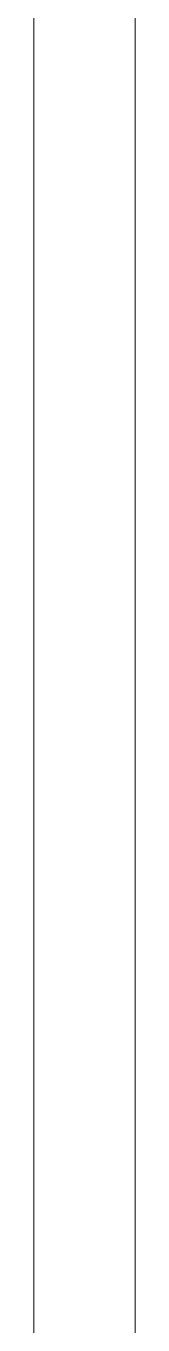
# Model space of a CAD drawing. Header units: millimetres. Extents: x 867 to 1330, y 209 to 507.
# Drawn here: x 1182.211 to 1182.261, y 445.762 to 446.402 of the extents above; entities that cross this region are included whole.
import ezdxf

# ---------------------------------------------------------------- set-up
doc = ezdxf.new("R2010")
doc.units = ezdxf.units.MM
doc.header["$LTSCALE"] = 5
doc.layers.add('I-ARQ', color=8, linetype='Continuous', lineweight=0)

msp = doc.modelspace()

# ---------------------------------------------------------------- linework, layer by layer
at = {"layer": 'I-ARQ'}
for p, q in [((1182.21066, 456.92254), (1182.21066, 437.77254)), ((1182.21066, 456.92254), (1182.21066, 437.77254)), ((1182.21066, 456.92254), (1182.21066, 437.77254)), ((1182.26066, 456.92254), (1182.26066, 437.77254)), ((1182.26066, 456.92254), (1182.26066, 437.77254)), ((1182.26066, 456.92254), (1182.26066, 437.77254))]:
    msp.add_line(p, q, dxfattribs=at)

doc.saveas('drawing.dxf')
